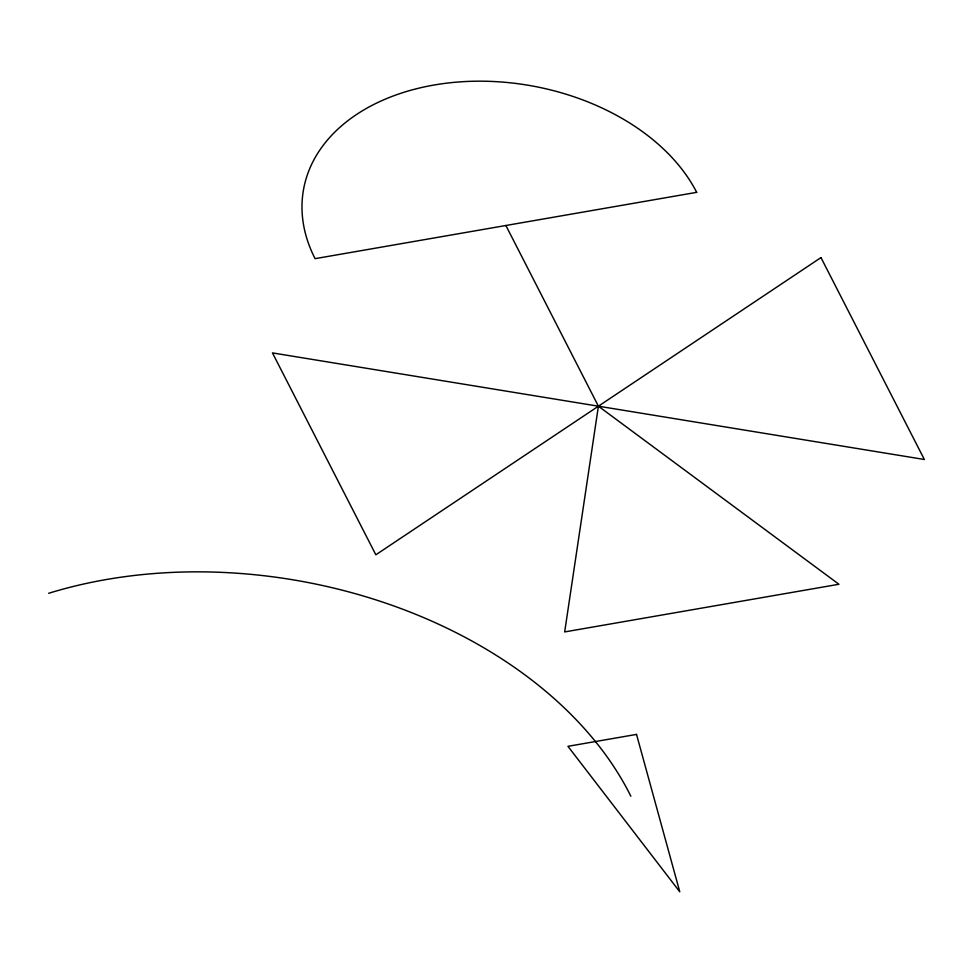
<?xml version="1.0" encoding="UTF-8"?>
<svg xmlns="http://www.w3.org/2000/svg" width="973" height="973" viewBox="0 0 973 973"><rect width="100%" height="100%" fill="white"/><g stroke="black" fill="none" stroke-linecap="round" stroke-linejoin="round"><path stroke-width="1.46" d="M598.407 406.191L564.668 631.927L838.921 584.262L598.407 406.191L505.887 225.505M48.65 593.299A409.147 282.669 10 0 1 630.857 796.242M820.969 257.59L375.846 554.805L272.464 352.907L924.35 459.487L820.969 257.59M696.692 192.338L315.082 258.66A205.546 142.009 10 0 1 433.958 85.04A205.546 142.009 10 0 1 696.692 192.338M636.524 734.408L567.952 746.315L679.774 891.791L636.524 734.408"/></g></svg>
